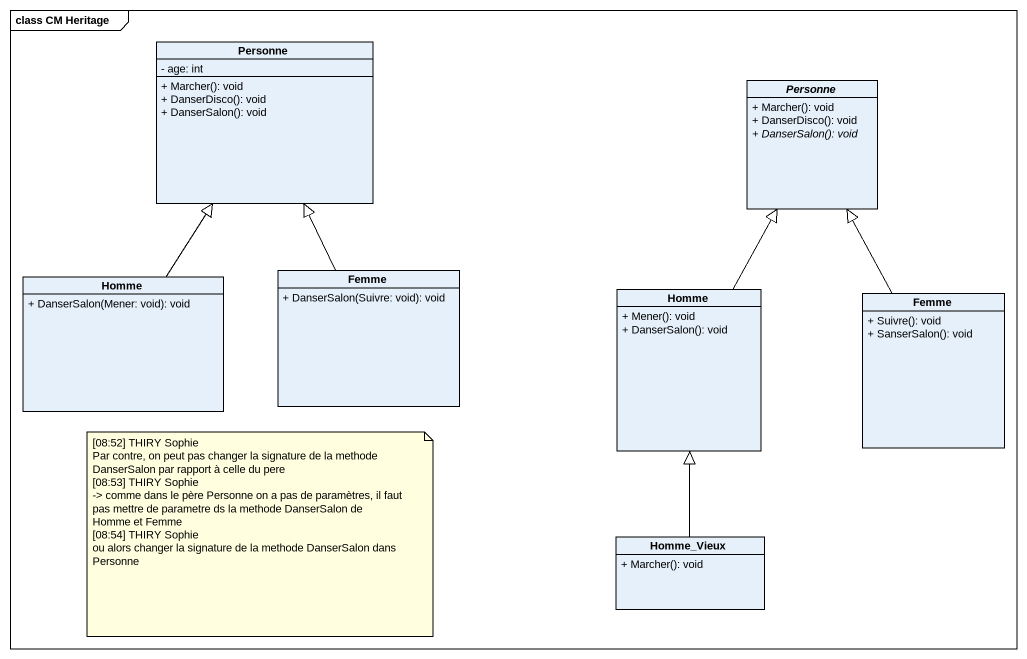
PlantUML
@startuml
mainframe class CM Heritage
hide circle
hide empty members
skinparam classAttributeIconSize 0
class Personne {
  - age: int
  + Marcher(): void
  + DanserDisco(): void
  + DanserSalon(): void
}
abstract class "Personne" as Personne_2 {
  + Marcher(): void
  + DanserDisco(): void
  {abstract} + DanserSalon(): void
}
class Homme {
  + DanserSalon(Mener: void): void
}
class Femme {
  + DanserSalon(Suivre: void): void
}
class "Homme" as Homme_2 {
  + Mener(): void
  + DanserSalon(): void
}
class "Femme" as Femme_2 {
  + Suivre(): void
  + SanserSalon(): void
}
class Homme_Vieux {
  + Marcher(): void
}
Homme -up-|> Personne
Femme -up-|> Personne
Homme_2 -up-|> Personne_2
Femme_2 -up-|> Personne_2
Homme_Vieux -up-|> Homme_2
note as N1
  [08:52] THIRY Sophie
  Par contre, on peut pas changer la signature de la methode DanserSalon par rapport à celle du pere
  [08:53] THIRY Sophie
  -> comme dans le père Personne on a pas de paramètres, il faut pas mettre de parametre ds la methode DanserSalon de Homme et Femme
  [08:54] THIRY Sophie
  ou alors changer la signature de la methode DanserSalon dans Personne
end note
@enduml
